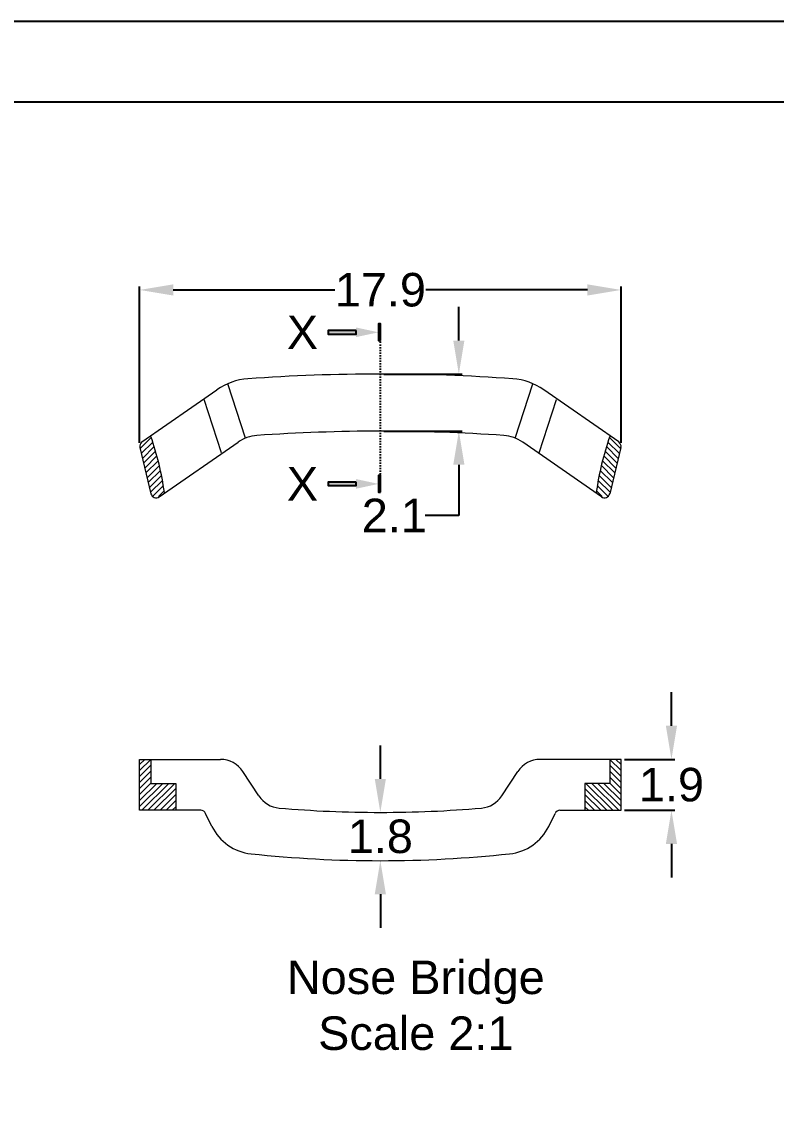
# Model space of a CAD drawing. Header units: millimetres. Extents: x 1167 to 2269, y 1197 to 1555.
# Drawn here: x 1905.4 to 1961.6, y 1474.6 to 1555.2 of the extents above; entities that cross this region are included whole.
import ezdxf
from ezdxf.enums import TextEntityAlignment as Align

# ---------------------------------------------------------------- set-up
doc = ezdxf.new("R2010")
doc.units = ezdxf.units.MM
doc.linetypes.add('PHANTOM2', pattern=[1.25, 0.625, -0.125, 0.125, -0.125, 0.125, -0.125])
doc.layers.add('Dimension', color=3, linetype='Continuous')
doc.layers.add('Section Line', color=6, linetype='PHANTOM2')
for name, color, linetype, lineweight in [('odj', 4, 'Continuous', 35), ('Section', 4, 'Continuous', 25), ('绘图层', 7, 'Continuous', 15)]:
    doc.layers.add(name, color=color, linetype=linetype, lineweight=lineweight)
doc.styles.get("Standard").update_dxf_attribs({"font": 'arial.ttf'})
doc.styles.add('宋体', font='SimSun.ttf')
doc.dimstyles.new('Standard$0', dxfattribs={"dimtxt": 2.3, "dimasz": 2, "dimexe": 1, "dimexo": 1, "dimgap": 1, "dimtad": 0, "dimtih": 1, "dimtoh": 1, "dimdec": 1, "dimzin": 0, "dimdsep": 46, "dimtxsty": 'Standard', "dimcen": 0, "dimclrd": 4, "dimclre": 4, "dimclrt": 4, "dimadec": 1, "dimazin": 0, "dimtfac": 1, "dimtdec": 1, "dimtofl": 0, "dimtmove": 0, "dimatfit": 0, "dimfxl": 1, "dimtolj": 1, "dimtzin": 0, "dimarcsym": 0})

# ---------------------------------------------------------------- blocks, each defined once
blk = doc.blocks.new('*D233')
at = {"layer": 'Defpoints', "color": 0, "transparency": 16777216}
for p in [(1950.044, 1535.221), (1914.172, 1523.563), (1950.044, 1523.563)]:
    blk.add_point(p, dxfattribs=at)
at = {"layer": 'Dimension', "color": 3, "lineweight": -2, "transparency": 16777216}
for p, q in [((1914.172, 1523.813), (1914.172, 1535.471)), ((1916.672, 1535.221), (1928.726, 1535.221)), ((1947.544, 1535.221), (1935.49, 1535.221)), ((1950.044, 1523.813), (1950.044, 1535.471))]:
    blk.add_line(p, q, dxfattribs=at)
at = {"layer": 'Dimension', "color": 3, "transparency": 16777216}
for points in [[(1916.672, 1535.638), (1916.672, 1534.805), (1914.172, 1535.221)], [(1947.544, 1535.638), (1947.544, 1534.805), (1950.044, 1535.221)]]:
    blk.add_solid(points, dxfattribs=at)
at = {"layer": 'Dimension', "transparency": 16777216, "insert": (1932.108, 1535.221), "char_height": 2.5, "attachment_point": 5}
blk.add_mtext('\\A1;17.9', dxfattribs=at)
blk = doc.blocks.new('*D234')
at = {"layer": 'Defpoints', "color": 0, "transparency": 16777216}
for p in [(1932.108, 1528.95), (1932.108, 1524.69), (1937.958, 1524.69)]:
    blk.add_point(p, dxfattribs=at)
at = {"layer": 'Dimension', "color": 3, "lineweight": -2, "transparency": 16777216}
for p, q in [((1937.958, 1531.45), (1937.958, 1533.95)), ((1932.358, 1528.95), (1938.208, 1528.95)), ((1932.358, 1524.69), (1938.208, 1524.69)), ((1937.958, 1522.19), (1937.958, 1518.409)), ((1937.958, 1518.409), (1935.458, 1518.409))]:
    blk.add_line(p, q, dxfattribs=at)
at = {"layer": 'Dimension', "color": 3, "transparency": 16777216}
for points in [[(1937.541, 1531.45), (1938.375, 1531.45), (1937.958, 1528.95)], [(1937.541, 1522.19), (1938.375, 1522.19), (1937.958, 1524.69)]]:
    blk.add_solid(points, dxfattribs=at)
at = {"layer": 'Dimension', "transparency": 16777216, "insert": (1933.152, 1518.409), "char_height": 2.5, "attachment_point": 5}
blk.add_mtext('\\A1;2.1', dxfattribs=at)
blk = doc.blocks.new('*D235')
at = {"layer": 'Defpoints', "color": 0, "transparency": 16777216}
for p in [(1932.108, 1496.265), (1932.108, 1492.665), (1932.108, 1492.665)]:
    blk.add_point(p, dxfattribs=at)
at = {"layer": 'Dimension', "color": 3, "lineweight": -2, "transparency": 16777216}
for p, q in [((1932.108, 1498.765), (1932.108, 1501.265)), ((1932.108, 1490.165), (1932.108, 1487.665))]:
    blk.add_line(p, q, dxfattribs=at)
at = {"layer": 'Dimension', "color": 3, "transparency": 16777216}
for points in [[(1931.691, 1498.765), (1932.525, 1498.765), (1932.108, 1496.265)], [(1931.691, 1490.165), (1932.525, 1490.165), (1932.108, 1492.665)]]:
    blk.add_solid(points, dxfattribs=at)
at = {"layer": 'Dimension', "transparency": 16777216, "insert": (1932.108, 1494.465), "char_height": 2.5, "attachment_point": 5}
blk.add_mtext('\\A1;1.8', dxfattribs=at)
blk = doc.blocks.new('_FILLED')
at = {"color": 0, "linetype": 'ByBlock'}
blk.add_solid([(0, 0), (-1, 0.214), (-1, -0.214)], dxfattribs=at)
blk = doc.blocks.new('ER')
at = {"layer": 'Section'}
h = blk.add_hatch(color=6, dxfattribs=at)
h.dxf.hatch_style = 1
h.paths.add_polyline_path([(973.88, -602.3), (973.88, -602.77), (977.63, -602.77), (977.63, -602.3)])
h.paths.add_polyline_path([(980.63, -603.66), (980.87, -603.66), (980.87, -601.41), (980.63, -601.41)])
at = {"layer": 'Section', "color": 6}
for points in [[(980.87, -603.66), (980.87, -601.41), (980.63, -601.41), (980.63, -603.66)], [(977.63, -602.3), (973.88, -602.3), (973.88, -602.77), (977.63, -602.77)]]:
    blk.add_lwpolyline(points, close=True, dxfattribs=at)
at = {"layer": 'Section', "color": 6, "xscale": 3.002185386386005, "yscale": 3.002185386386005, "zscale": 3.002185386386005}
blk.add_blockref('_FILLED', (980.63, -602.54), dxfattribs=at)
blk = doc.blocks.new('*D236')
at = {"layer": 'Defpoints', "color": 0, "transparency": 16777216}
for p in [(1950.044, 1500.22), (1950.044, 1496.42), (1953.801, 1496.42)]:
    blk.add_point(p, dxfattribs=at)
at = {"layer": 'Dimension', "color": 3, "lineweight": -2, "transparency": 16777216}
for p, q in [((1953.801, 1502.72), (1953.801, 1505.22)), ((1950.294, 1500.22), (1954.051, 1500.22)), ((1950.294, 1496.42), (1954.051, 1496.42)), ((1953.801, 1493.92), (1953.801, 1491.42))]:
    blk.add_line(p, q, dxfattribs=at)
at = {"layer": 'Dimension', "color": 3, "transparency": 16777216}
for points in [[(1953.384, 1502.72), (1954.217, 1502.72), (1953.801, 1500.22)], [(1953.384, 1493.92), (1954.217, 1493.92), (1953.801, 1496.42)]]:
    blk.add_solid(points, dxfattribs=at)
at = {"layer": 'Dimension', "transparency": 16777216, "insert": (1953.801, 1498.32), "char_height": 2.5, "attachment_point": 5}
blk.add_mtext('\\A1;1.9', dxfattribs=at)

msp = doc.modelspace()

# ---------------------------------------------------------------- hatches: boundary and pattern name
at = {"lineweight": 9}
h = msp.add_hatch(dxfattribs=at)
h.set_pattern_fill('ANSI31', color=1, scale=0.1, style=0)
h.set_pattern_definition([(45, (-862.5983, 394.01388), (-0.224506403, 0.224506403), [])])
h.paths.add_polyline_path([(1914.19565, 1523.41684, -0.30927589), (1914.35599, 1523.83906), (1915.00793, 1524.29275, -0.04903315), (1916.01547, 1520.12065), (1915.61899, 1519.84473, -0.52756193), (1915.00168, 1520.07916)])
h = msp.add_hatch(dxfattribs=at)
h.set_pattern_fill('ANSI31', color=1, scale=0.1, style=0)
h.set_pattern_definition([(135, (4726.81418, 394.01388), (0.224506403, 0.224506403), [])])
h.paths.add_polyline_path([(1950.02022, 1523.41684, 0.30927589), (1949.85988, 1523.83906), (1949.20793, 1524.29275, 0.04903315), (1948.20039, 1520.12065), (1948.59688, 1519.84473, 0.52756193), (1949.21418, 1520.07916)])
h = msp.add_hatch(dxfattribs=at)
h.set_pattern_fill('ANSI31', color=1, scale=0.1, style=0)
h.set_pattern_definition([(45, (-862.5983, 392.0528), (-0.224506403, 0.224506403), [])])
h.paths.add_polyline_path([(1916.85828, 1496.41952), (1916.85828, 1498.41952), (1915.00793, 1498.41952), (1915.00793, 1500.21952), (1914.17188, 1500.21952), (1914.17188, 1496.41952)])
h = msp.add_hatch(dxfattribs=at)
h.set_pattern_fill('ANSI31', color=1, scale=0.1, style=0)
h.set_pattern_definition([(135, (4726.81418, 392.0528), (0.224506403, 0.224506403), [])])
h.paths.add_polyline_path([(1950.04399, 1496.41952), (1950.04399, 1500.21952), (1949.20793, 1500.21952), (1949.20793, 1498.41952), (1947.35759, 1498.41952), (1947.35759, 1496.41952)])

# ---------------------------------------------------------------- linework, layer by layer
msp.add_line((2265.09499, 1549.22789), (1855.83949, 1549.22789))
at = {"color": 0, "lineweight": 9}
for p, q in [((1914.3434, 1523.89121), (1919.9348, 1527.78232)), ((1922.06724, 1524.18113), (1920.754, 1528.21849)), ((1942.14863, 1524.18113), (1943.46187, 1528.21849)), ((1949.87247, 1523.89121), (1944.28106, 1527.78232)), ((1920.27252, 1523.08317), (1918.97997, 1527.05693)), ((1943.94335, 1523.08317), (1945.23589, 1527.05693)), ((1915.63158, 1519.79258), (1921.50034, 1523.8767)), ((1948.58429, 1519.79258), (1942.71552, 1523.8767)), ((1914.18306, 1523.46899), (1915.01428, 1520.02701)), ((1950.03281, 1523.46899), (1949.20159, 1520.02701)), ((1914.17188, 1500.21952), (1920.1956, 1500.21952)), ((1914.17188, 1496.41952), (1914.17188, 1500.21952)), ((1915.00793, 1500.21952), (1915.00793, 1498.41952)), ((1950.04399, 1500.21952), (1944.02027, 1500.21952)), ((1949.20793, 1500.21952), (1949.20793, 1498.41952)), ((1950.04399, 1496.41952), (1950.04399, 1500.21952)), ((1923.05795, 1497.4916), (1921.87087, 1499.31198)), ((1941.15792, 1497.4916), (1942.345, 1499.31198)), ((1915.00793, 1498.41952), (1916.85828, 1498.41952)), ((1916.85828, 1498.41952), (1916.85828, 1496.41952)), ((1949.20793, 1498.41952), (1947.35759, 1498.41952)), ((1947.35759, 1498.41952), (1947.35759, 1496.41952)), ((1918.72967, 1496.41952), (1914.17188, 1496.41952)), ((1945.4862, 1496.41952), (1950.04399, 1496.41952)), ((1919.56202, 1495.22222), (1919.08941, 1496.19441)), ((1944.65385, 1495.22222), (1945.12646, 1496.19441))]:
    msp.add_line(p, q, dxfattribs=at)
msp.add_lwpolyline([(2269.13303, 1258.22789), (2269.13303, 1555.22789), (1849.13303, 1555.22789), (1849.13303, 1258.22789)], close=True)
for centre, radius, start, end in [((1922.56235, 1524.00661), 4.6, 94.120986, 124.8343744), ((1932.10793, 1391.51935), 137.43069, 90, 94.120986), ((1932.10793, 1391.51935), 137.43069, 85.879014, 90), ((1941.65352, 1524.00661), 4.6, 55.1656256, 85.879014), ((1932.10793, 1391.51935), 133.17069, 90, 93.9621192), ((1932.10793, 1391.51935), 133.17069, 86.0378808, 90), ((1914.57188, 1523.56289), 0.4, 124.8343744, 193.5766838), ((1894.29102, 1517.08202), 21.93594, 7.9623954, 19.1909723), ((1923.09972, 1521.57844), 2.8, 93.9621192, 124.8343744), ((1941.11615, 1521.57844), 2.8, 55.1656256, 86.0378808), ((1969.92485, 1517.08202), 21.93594, 160.8090277, 172.0376046), ((1949.64399, 1523.56289), 0.4, 346.4233162, 55.1656256), ((1915.4031, 1520.12091), 0.4, 193.5766838, 304.8343744), ((1948.81277, 1520.12091), 0.4, 235.1656256, 346.4233162), ((1920.1956, 1498.21952), 2, 33.1085975, 90), ((1944.02027, 1498.21952), 2, 90, 146.8914025), ((1924.73322, 1498.58405), 2, 213.1085975, 265.0389414), ((1939.48264, 1498.58405), 2, 274.9610586, 326.8914025), ((1918.72967, 1496.01952), 0.4, 25.9259697, 90), ((1932.10793, 1583.54238), 87.2778, 265.0389414, 270), ((1932.10793, 1583.54238), 87.2778, 270, 274.9610586), ((1945.4862, 1496.01952), 0.4, 90, 154.0740303), ((1922.86411, 1496.82748), 3.6716, 205.9259697, 263.9152373), ((1941.35176, 1496.82748), 3.6716, 276.0847627, 334.0740303), ((1932.10793, 1583.54238), 90.8778, 263.9152373, 270), ((1932.10793, 1583.54238), 90.8778, 270, 276.0847627)]:
    msp.add_arc(centre, radius, start, end, dxfattribs=at)
at = {"layer": 'Section Line'}
msp.add_line((1932.10719, 1532.56547), (1932.10719, 1520.13531), dxfattribs=at).dxf.unprotected_set("ltscale", 0)

# ---------------------------------------------------------------- block references
at = {"linetype": 'Continuous', "xscale": 0.5559712353769681, "yscale": 0.5559712353769681, "zscale": 0.5559712353769681}
for p in [(1386.77301, 1867.05813), (1386.77301, 1855.75382)]:
    msp.add_blockref('ER', p, dxfattribs=at)

# ---------------------------------------------------------------- texts
at = {"layer": 'odj'}
for p in [(1926.30402, 1532.06138, 0), (1926.30402, 1520.75707, 0)]:
    msp.add_text('X', height=2.5, dxfattribs=at).set_placement(p, align=Align.MIDDLE_CENTER)
at = {"layer": '绘图层', "color": 4, "linetype": 'ByBlock', "lineweight": 9, "insert": (1934.75066, 1481.86799), "char_height": 2.5, "width": 31.5629841, "attachment_point": 5, "style": '宋体'}
msp.add_mtext('{\\fArial|b0|i0|c0|p34;Nose Bridge\\PScale 2:1}', dxfattribs=at)

# ---------------------------------------------------------------- dimensions: what is measured, and where the dimension line sits
at = {"layer": 'Dimension'}
dim = msp.add_linear_dim(base=(1950.04399, 1535.22123), p1=(1914.17188, 1523.56289), p2=(1950.04399, 1523.56289), dimstyle='Standard$0', override={"dimtxt": 2.5, "dimasz": 2.5, "dimexe": 0.25, "dimexo": 0.25, "dimgap": 0.25, "dimlfac": 0.5, "dimclrd": 3, "dimclre": 3, "dimclrt": 256, "dimadec": 2, "dimtdec": 2, "dimatfit": 3}, dxfattribs=at)
dim.commit()
dim.dimension.update_dxf_attribs({"geometry": '*D233', "text_midpoint": (1932.10793, 1535.22123)})
dim = msp.add_linear_dim(base=(1937.95805, 1524.69004), p1=(1932.10793, 1528.95004), p2=(1932.10793, 1524.69004), angle=90, dimstyle='Standard$0', override={"dimtxt": 2.5, "dimasz": 2.5, "dimexe": 0.25, "dimexo": 0.25, "dimgap": 0.25, "dimlfac": 0.5, "dimclrd": 3, "dimclre": 3, "dimclrt": 256, "dimadec": 2, "dimtdec": 2, "dimatfit": 3}, dxfattribs=at)
dim.commit()
dim.dimension.update_dxf_attribs({"geometry": '*D234', "text_midpoint": (1933.15229, 1518.40866), "dimtype": 160})
for base, p1, p2, picture, middle in [((1953.80079, 1496.41952), (1950.04399, 1500.21952), (1950.04399, 1496.41952), '*D236', (1953.80079, 1498.31952)), ((1932.10793, 1492.66458), (1932.10793, 1496.26458), (1932.10793, 1492.66458), '*D235', (1932.10793, 1494.46458))]:
    dim = msp.add_linear_dim(base=base, p1=p1, p2=p2, angle=90, dimstyle='Standard$0', override={"dimtxt": 2.5, "dimasz": 2.5, "dimexe": 0.25, "dimexo": 0.25, "dimgap": 0.25, "dimlfac": 0.5, "dimclrd": 3, "dimclre": 3, "dimclrt": 256, "dimadec": 2, "dimtdec": 2, "dimatfit": 3}, dxfattribs=at)
    dim.commit()
    dim.dimension.update_dxf_attribs({"geometry": picture, "text_midpoint": middle})

doc.saveas('drawing.dxf')
